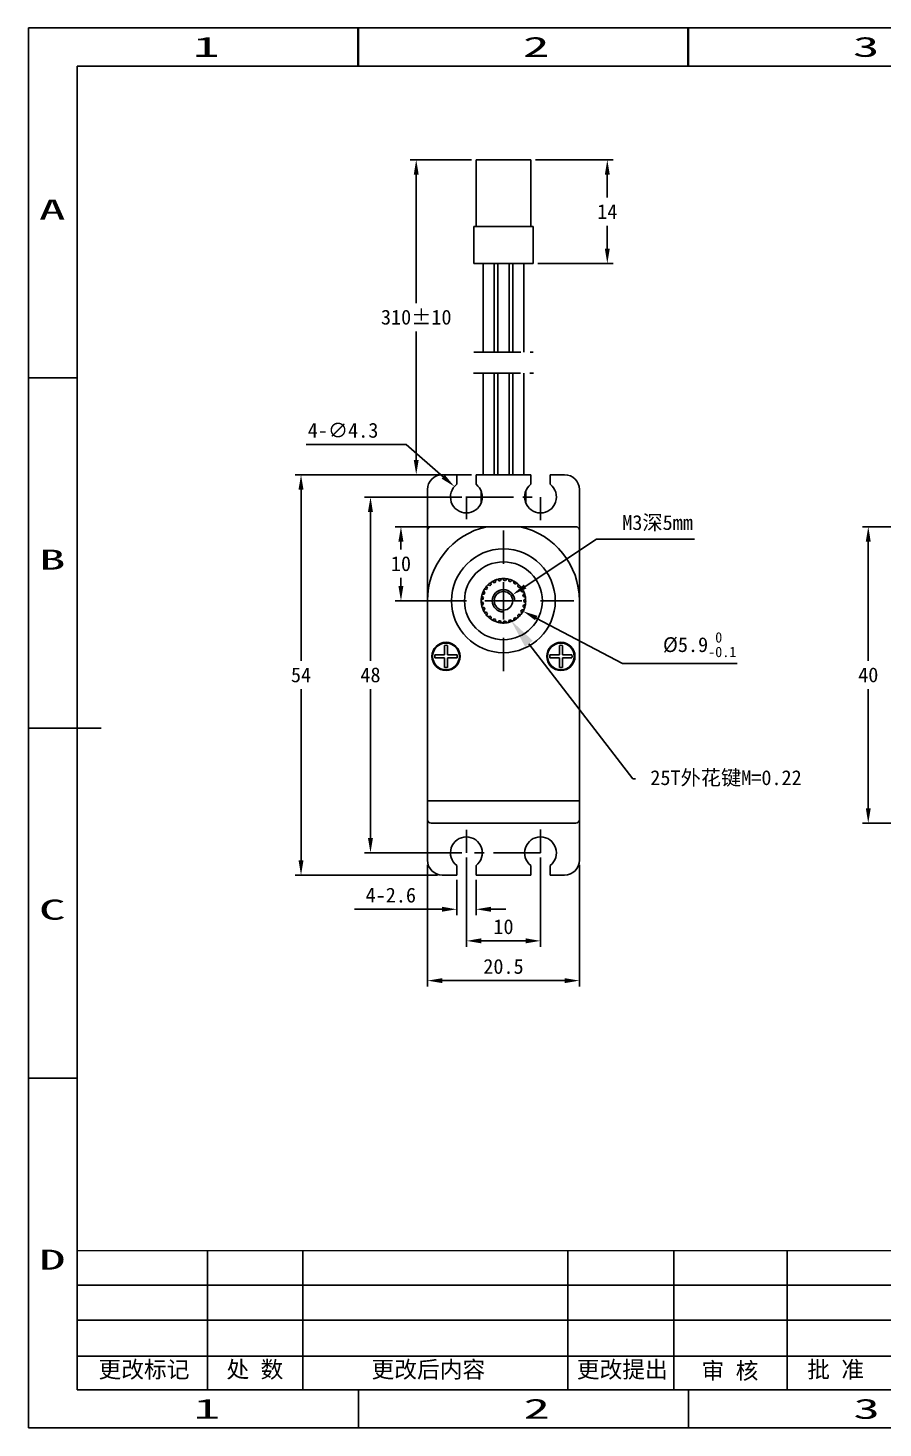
# Model space of a CAD drawing. Header units: millimetres. Extents: x 493 to 760, y 16 to 205.
# Drawn here: x 492.8 to 608.2, y 16.2 to 205.1 of the extents above; entities that cross this region are included whole.
import ezdxf
from ezdxf import colors
from ezdxf.entities.mleader import LeaderData, LeaderLine
from ezdxf.enums import TextEntityAlignment as Align
from ezdxf.math import Vec2, Vec3

# ---------------------------------------------------------------- set-up
doc = ezdxf.new("R2010")
doc.units = ezdxf.units.MM
doc.header["$PDSIZE"] = -1
doc.linetypes.add('CENTER', pattern=[10.16, 6.35, -1.27, 1.27, -1.27])
for name, color, linetype in [('中心线', 6, 'CENTER'), ('图框', 7, 'Continuous'), ('标注', 5, 'Continuous')]:
    doc.layers.add(name, color=color, linetype=linetype)
doc.styles.add('style1', font='', dxfattribs={"height": 3.5})
doc.styles.get('style1').set_extended_font_data('FangSong_GB2312')
doc.dimstyles.new('副本 Standard', dxfattribs={"dimtxt": 2, "dimasz": 2, "dimexe": 0.8, "dimexo": 0.625, "dimgap": 0.9, "dimtad": 1, "dimtih": 1, "dimtoh": 1, "dimdsep": 46, "dimtxsty": 'Standard', "dimcen": 0.09, "dimclrd": 5, "dimclre": 5, "dimadec": 3, "dimazin": 2, "dimtfac": 1, "dimtdec": 4, "dimtofl": 0, "dimtmove": 0, "dimatfit": 3, "dimfxl": 0, "dimtolj": 1, "dimtzin": 0, "dimarcsym": 0})

# ---------------------------------------------------------------- blocks, each defined once
blk = doc.blocks.new('SW_CENTERMARKSYMBOL_0')
at = {"layer": '图框', "color": 0}
for p, q in [((0, 5), (0, 9.5)), ((0, 0), (0, 2.5)), ((-5, 0), (-9.5, 0)), ((0, 0), (-2.5, 0)), ((0, 0), (0, -2.5)), ((0, 0), (2.5, 0)), ((5, 0), (9.5, 0)), ((0, -5), (0, -9.5))]:
    blk.add_line(p, q, dxfattribs=at)
blk = doc.blocks.new('*D64')
at = {"layer": 'Defpoints', "color": 0}
for p in [(548.74, 144.8), (529.68, 90.8), (548.74, 90.8)]:
    blk.add_point(p, dxfattribs=at)
at = {"layer": '标注', "color": 5, "lineweight": -2}
for p, q in [((548.11, 144.8), (528.88, 144.8)), ((529.68, 142.8), (529.68, 119.7)), ((529.68, 92.8), (529.68, 115.9)), ((548.11, 90.8), (528.88, 90.8))]:
    blk.add_line(p, q, dxfattribs=at)
at = {"layer": '标注', "color": 5}
for points in [[(529.34, 142.8), (530.01, 142.8), (529.68, 144.8)], [(529.34, 92.8), (530.01, 92.8), (529.68, 90.8)]]:
    blk.add_solid(points, dxfattribs=at)
at = {"layer": '标注', "color": 0, "insert": (529.68, 117.8), "char_height": 2, "attachment_point": 5}
blk.add_mtext('\\A1;54', dxfattribs=at)
blk = doc.blocks.new('*D65')
at = {"layer": 'Defpoints', "color": 0}
for p in [(551.99, 141.8), (539.05, 93.8), (551.99, 93.8)]:
    blk.add_point(p, dxfattribs=at)
at = {"layer": '标注', "color": 5, "lineweight": -2}
for p, q in [((551.36, 141.8), (538.25, 141.8)), ((539.05, 139.8), (539.05, 119.7)), ((539.05, 95.8), (539.05, 115.9)), ((551.36, 93.8), (538.25, 93.8))]:
    blk.add_line(p, q, dxfattribs=at)
at = {"layer": '标注', "color": 5}
for points in [[(538.71, 139.8), (539.38, 139.8), (539.05, 141.8)], [(538.71, 95.8), (539.38, 95.8), (539.05, 93.8)]]:
    blk.add_solid(points, dxfattribs=at)
at = {"layer": '标注', "color": 0, "insert": (539.05, 117.8), "char_height": 2, "attachment_point": 5}
blk.add_mtext('\\A1;48', dxfattribs=at)
blk = doc.blocks.new('*D66')
at = {"layer": 'Defpoints', "color": 0}
for p in [(551.99, 93.8), (561.99, 93.8), (561.99, 81.93)]:
    blk.add_point(p, dxfattribs=at)
at = {"layer": '标注', "color": 5, "lineweight": -2}
for p, q in [((551.99, 93.18), (551.99, 81.13)), ((561.99, 93.18), (561.99, 81.13)), ((553.99, 81.93), (559.99, 81.93))]:
    blk.add_line(p, q, dxfattribs=at)
at = {"layer": '标注', "color": 5}
for points in [[(553.99, 82.27), (553.99, 81.6), (551.99, 81.93)], [(559.99, 82.27), (559.99, 81.6), (561.99, 81.93)]]:
    blk.add_solid(points, dxfattribs=at)
at = {"layer": '标注', "color": 0, "insert": (556.99, 83.83), "char_height": 2, "attachment_point": 5}
blk.add_mtext('\\A1;10', dxfattribs=at)
blk = doc.blocks.new('*D67')
at = {"layer": 'Defpoints', "color": 0}
for p in [(549.04, 137.8), (543.16, 127.8), (549.04, 127.8)]:
    blk.add_point(p, dxfattribs=at)
at = {"layer": '标注', "color": 5, "lineweight": -2}
for p, q in [((548.41, 137.8), (542.36, 137.8)), ((543.16, 135.8), (543.16, 134.7)), ((543.16, 129.8), (543.16, 130.9)), ((548.41, 127.8), (542.36, 127.8))]:
    blk.add_line(p, q, dxfattribs=at)
at = {"layer": '标注', "color": 5}
for points in [[(542.82, 135.8), (543.49, 135.8), (543.16, 137.8)], [(542.82, 129.8), (543.49, 129.8), (543.16, 127.8)]]:
    blk.add_solid(points, dxfattribs=at)
at = {"layer": '标注', "color": 0, "insert": (543.16, 132.8), "char_height": 2, "attachment_point": 5}
blk.add_mtext('\\A1;10', dxfattribs=at)
blk = doc.blocks.new('*D68')
at = {"layer": 'Defpoints', "color": 0}
for p in [(546.74, 92.8), (567.24, 92.8), (567.24, 76.57)]:
    blk.add_point(p, dxfattribs=at)
at = {"layer": '标注', "color": 5, "lineweight": -2}
for p, q in [((546.74, 92.18), (546.74, 75.77)), ((567.24, 92.18), (567.24, 75.77)), ((548.74, 76.57), (565.24, 76.57))]:
    blk.add_line(p, q, dxfattribs=at)
at = {"layer": '标注', "color": 5}
for points in [[(548.74, 76.9), (548.74, 76.23), (546.74, 76.57)], [(565.24, 76.9), (565.24, 76.23), (567.24, 76.57)]]:
    blk.add_solid(points, dxfattribs=at)
at = {"layer": '标注', "color": 0, "insert": (556.99, 78.47), "char_height": 2, "attachment_point": 5}
blk.add_mtext('\\A1;20.5', dxfattribs=at)
blk = doc.blocks.new('*D69')
at = {"layer": 'Defpoints', "color": 0}
for p in [(550.37, 143.22), (553.61, 140.39)]:
    blk.add_point(p, dxfattribs=at)
at = {"layer": '标注', "color": 5, "lineweight": -2}
for p, q in [((530.35, 148.89), (543.87, 148.89)), ((543.87, 148.89), (548.86, 144.53)), ((551.9, 141.8), (552.08, 141.8)), ((551.99, 141.71), (551.99, 141.89))]:
    blk.add_line(p, q, dxfattribs=at)
at = {"layer": '标注', "color": 5}
blk.add_solid([(549.08, 144.78), (548.64, 144.28), (550.37, 143.22)], dxfattribs=at)
at = {"layer": '标注', "color": 0, "insert": (535.35, 150.79), "char_height": 2, "attachment_point": 5}
blk.add_mtext('\\A1;4-∅4.3', dxfattribs=at)
blk = doc.blocks.new('*D70')
at = {"layer": 'Defpoints', "color": 0}
for p in [(550.69, 90.8), (553.29, 90.8), (550.69, 86.19)]:
    blk.add_point(p, dxfattribs=at)
at = {"layer": '标注', "color": 5, "lineweight": -2}
for p, q in [((550.69, 90.18), (550.69, 85.39)), ((553.29, 90.18), (553.29, 85.39)), ((548.69, 86.19), (536.89, 86.19)), ((555.29, 86.19), (557.29, 86.19))]:
    blk.add_line(p, q, dxfattribs=at)
at = {"layer": '标注', "color": 5}
for points in [[(548.69, 86.53), (548.69, 85.86), (550.69, 86.19)], [(555.29, 86.53), (555.29, 85.86), (553.29, 86.19)]]:
    blk.add_solid(points, dxfattribs=at)
at = {"layer": '标注', "color": 0, "insert": (541.79, 88.09), "char_height": 2, "attachment_point": 5}
blk.add_mtext('\\A1;4-2.6', dxfattribs=at)
blk = doc.blocks.new('*D71')
at = {"layer": 'Defpoints', "color": 0}
for p in [(553.29, 187.3), (545.22, 144.8), (553.29, 144.8)]:
    blk.add_point(p, dxfattribs=at)
at = {"layer": '标注', "color": 5, "lineweight": -2}
for p, q in [((552.66, 187.3), (544.42, 187.3)), ((545.22, 185.3), (545.22, 167.95)), ((545.22, 146.8), (545.22, 164.15)), ((552.66, 144.8), (544.42, 144.8))]:
    blk.add_line(p, q, dxfattribs=at)
at = {"layer": '标注', "color": 5}
for points in [[(544.89, 185.3), (545.55, 185.3), (545.22, 187.3)], [(544.89, 146.8), (545.55, 146.8), (545.22, 144.8)]]:
    blk.add_solid(points, dxfattribs=at)
at = {"layer": '标注', "color": 0, "insert": (545.22, 166.05), "char_height": 2, "attachment_point": 5}
blk.add_mtext('\\A1;310%%P10', dxfattribs=at)
blk = doc.blocks.new('*D83')
at = {"layer": 'Defpoints', "color": 0}
for p in [(554.33, 129.2), (559.64, 126.4)]:
    blk.add_point(p, dxfattribs=at)
at = {"layer": '标注', "color": 5, "lineweight": -2}
for p, q in [((556.9, 127.8), (557.08, 127.8)), ((556.99, 127.71), (556.99, 127.89)), ((573.04, 119.35), (561.41, 125.47)), ((588.54, 119.35), (573.04, 119.35))]:
    blk.add_line(p, q, dxfattribs=at)
blk.add_arc((556.99, 127.8), 3, 321.7076, 347.5232, dxfattribs=at)
at = {"layer": '标注', "color": 5}
blk.add_solid([(561.57, 125.77), (561.26, 125.18), (559.64, 126.4)], dxfattribs=at)
at = {"layer": '标注', "color": 0, "insert": (583.46, 121.89), "char_height": 2, "attachment_point": 5}
blk.add_mtext('\\A1;%%C5.9{\\H0.7x;\\S 0^ -0.1;}', dxfattribs=at)
blk = doc.blocks.new('*D84')
at = {"layer": 'Defpoints', "color": 0}
for p in [(560.69, 187.3), (571, 187.3), (560.99, 173.3)]:
    blk.add_point(p, dxfattribs=at)
at = {"layer": '标注', "color": 5, "lineweight": -2}
for p, q in [((561.31, 187.3), (571.8, 187.3)), ((571, 185.3), (571, 182.2)), ((571, 175.3), (571, 178.4)), ((561.61, 173.3), (571.8, 173.3))]:
    blk.add_line(p, q, dxfattribs=at)
at = {"layer": '标注', "color": 5}
for points in [[(570.67, 185.3), (571.33, 185.3), (571, 187.3)], [(570.67, 175.3), (571.33, 175.3), (571, 173.3)]]:
    blk.add_solid(points, dxfattribs=at)
at = {"layer": '标注', "color": 0, "insert": (571, 180.3), "char_height": 2, "attachment_point": 5}
blk.add_mtext('\\A1;14', dxfattribs=at)
blk = doc.blocks.new('*D86')
at = {"layer": 'Defpoints', "color": 0}
for p in [(558.24, 128.63), (555.74, 126.97)]:
    blk.add_point(p, dxfattribs=at)
at = {"layer": '标注', "color": 5, "lineweight": -2}
for p, q in [((569.55, 136.13), (559.91, 129.74)), ((582.77, 136.13), (569.55, 136.13)), ((556.9, 127.8), (557.08, 127.8)), ((556.99, 127.71), (556.99, 127.89))]:
    blk.add_line(p, q, dxfattribs=at)
at = {"layer": '标注', "color": 5}
blk.add_solid([(559.72, 130.01), (560.09, 129.46), (558.24, 128.63)], dxfattribs=at)
at = {"layer": '标注', "color": 0, "insert": (577.78, 138.26), "char_height": 2, "attachment_point": 5}
blk.add_mtext('\\A1;{\\fSimSun|b0|i0|c134|p2;M3深5mm}', dxfattribs=at)
blk = doc.blocks.new('*D88')
at = {"layer": 'Defpoints', "color": 0}
for p in [(606.21, 137.8), (613.06, 137.8), (613.06, 97.8)]:
    blk.add_point(p, dxfattribs=at)
at = {"layer": '标注', "color": 5, "lineweight": -2}
for p, q in [((612.43, 137.8), (605.41, 137.8)), ((606.21, 135.8), (606.21, 119.7)), ((606.21, 99.8), (606.21, 115.9)), ((612.43, 97.8), (605.41, 97.8))]:
    blk.add_line(p, q, dxfattribs=at)
at = {"layer": '标注', "color": 5}
for points in [[(605.88, 135.8), (606.54, 135.8), (606.21, 137.8)], [(605.88, 99.8), (606.54, 99.8), (606.21, 97.8)]]:
    blk.add_solid(points, dxfattribs=at)
at = {"layer": '标注', "color": 0, "insert": (606.21, 117.8), "char_height": 2, "attachment_point": 5}
blk.add_mtext('\\A1;40', dxfattribs=at)

msp = doc.modelspace()

# ---------------------------------------------------------------- linework, layer by layer
at = {"color": 5, "linetype": 'Continuous'}
for p, q in [((492.909, 16.222), (492.909, 205.067)), ((492.909, 205.067), (759.99, 205.067)), ((537.354, 199.934), (537.354, 205.067)), ((537.423, 205.067), (537.423, 199.934)), ((581.867, 199.934), (581.867, 205.067)), ((581.936, 205.067), (581.936, 199.934)), ((492.84, 199.934), (492.909, 199.934)), ((492.909, 157.856), (499.496, 157.856)), ((492.909, 110.644), (502.693, 110.644)), ((492.909, 63.433), (499.496, 63.433)), ((517.06, 40.163), (517.06, 21.355)), ((529.929, 40.163), (529.929, 21.355)), ((565.667, 40.163), (565.667, 21.355)), ((579.976, 40.163), (579.976, 21.355)), ((595.246, 40.163), (595.246, 21.355)), ((499.385, 35.498), (626.407, 35.498)), ((499.385, 30.784), (626.407, 30.784)), ((499.496, 25.898), (626.407, 25.898)), ((537.423, 16.222), (537.423, 21.355)), ((581.936, 16.222), (581.936, 21.355)), ((492.909, 16.222), (759.99, 16.222))]:
    msp.add_line(p, q, dxfattribs=at)
at = {"color": 7, "linetype": 'Continuous'}
for p, q in [((499.496, 199.934), (499.496, 21.355)), ((499.496, 199.934), (750.997, 199.934)), ((499.496, 21.355), (750.997, 21.355))]:
    msp.add_line(p, q, dxfattribs=at)
at = {"color": 7, "linetype": 'Continuous', "lineweight": 25}
for p, q in [((553.288, 187.302), (553.288, 178.302)), ((553.288, 187.302), (560.688, 187.302)), ((560.688, 187.302), (560.688, 178.302)), ((552.988, 178.302), (560.988, 178.302)), ((552.988, 178.302), (552.988, 173.302)), ((560.988, 178.302), (560.988, 173.302)), ((552.988, 173.302), (560.988, 173.302)), ((554.238, 173.302), (554.238, 161.342)), ((555.738, 161.342), (555.738, 173.302)), ((556.238, 173.302), (556.238, 161.342)), ((557.738, 161.342), (557.738, 173.302)), ((558.238, 173.302), (558.238, 161.342)), ((559.738, 161.342), (559.738, 173.302)), ((554.238, 158.515), (554.238, 144.802)), ((555.738, 144.802), (555.738, 158.515)), ((556.238, 158.515), (556.238, 144.802)), ((557.738, 144.802), (557.738, 158.515)), ((558.238, 158.515), (558.238, 144.802)), ((559.738, 144.802), (559.738, 158.515)), ((548.738, 144.802), (550.688, 144.802)), ((550.688, 143.514), (550.688, 144.802)), ((553.288, 143.514), (553.288, 144.802)), ((553.288, 144.802), (560.688, 144.802)), ((560.688, 143.514), (560.688, 144.802)), ((563.288, 143.514), (563.288, 144.802)), ((563.288, 144.802), (565.238, 144.802)), ((546.738, 137.302), (546.738, 142.802)), ((553.988, 142.591), (553.988, 141.013)), ((559.988, 142.591), (559.988, 141.013)), ((567.238, 137.302), (567.238, 142.802)), ((546.738, 137.302), (546.738, 127.802)), ((554.738, 137.802), (547.238, 137.802)), ((559.238, 137.802), (554.738, 137.802)), ((566.738, 137.802), (559.238, 137.802)), ((567.238, 127.802), (567.238, 137.302)), ((555.484, 130.397), (555.723, 130.243)), ((555.914, 130.333), (555.948, 130.615)), ((556.176, 130.69), (556.37, 130.481)), ((556.577, 130.521), (556.68, 130.786)), ((556.92, 130.801), (557.056, 130.551)), ((557.266, 130.538), (557.432, 130.769)), ((557.668, 130.724), (557.737, 130.448)), ((557.938, 130.383), (558.156, 130.565)), ((558.373, 130.463), (558.372, 130.178)), ((554.275, 128.25), (554.055, 128.431)), ((554.115, 128.663), (554.395, 128.715)), ((554.472, 128.911), (554.304, 129.141)), ((554.419, 129.351), (554.703, 129.332)), ((554.827, 129.502), (554.721, 129.766)), ((554.885, 129.941), (555.156, 129.852)), ((555.318, 129.986), (555.281, 130.268)), ((558.55, 130.065), (558.807, 130.188)), ((558.992, 130.035), (558.92, 129.759)), ((559.064, 129.606), (559.343, 129.661)), ((559.484, 129.466), (559.346, 129.218)), ((559.447, 129.033), (559.731, 129.017)), ((559.82, 128.794), (559.624, 128.587)), ((546.738, 127.802), (546.738, 100.802)), ((553.991, 127.922), (554.249, 128.042)), ((554.249, 127.562), (553.991, 127.682)), ((554.055, 127.172), (554.275, 127.353)), ((554.395, 126.888), (554.115, 126.94)), ((554.304, 126.463), (554.472, 126.692)), ((559.731, 126.587), (559.447, 126.57)), ((559.624, 127.016), (559.82, 126.81)), ((559.676, 128.383), (559.947, 128.296)), ((559.947, 127.307), (559.676, 127.22)), ((559.977, 128.058), (559.736, 127.907)), ((559.736, 127.696), (559.977, 127.545)), ((567.238, 100.802), (567.238, 127.802)), ((554.703, 126.272), (554.419, 126.252)), ((554.721, 125.837), (554.827, 126.101)), ((555.156, 125.751), (554.885, 125.662)), ((555.281, 125.335), (555.318, 125.617)), ((555.723, 125.36), (555.484, 125.206)), ((555.948, 124.988), (555.914, 125.27)), ((556.37, 125.122), (556.176, 124.914)), ((556.68, 124.817), (556.577, 125.083)), ((557.056, 125.052), (556.92, 124.802)), ((557.432, 124.835), (557.266, 125.066)), ((557.737, 125.156), (557.668, 124.88)), ((558.156, 125.038), (557.938, 125.221)), ((558.372, 125.425), (558.373, 125.14)), ((558.807, 125.415), (558.55, 125.538)), ((558.92, 125.844), (558.992, 125.568)), ((559.343, 125.943), (559.064, 125.997)), ((559.346, 126.386), (559.484, 126.137)), ((549.038, 120.502), (549.038, 121.788)), ((549.438, 120.502), (549.438, 121.788)), ((564.538, 120.502), (564.538, 121.788)), ((564.938, 120.502), (564.938, 121.788)), ((549.038, 120.502), (547.752, 120.502)), ((549.038, 120.102), (547.752, 120.102)), ((549.038, 118.815), (549.038, 120.102)), ((550.725, 120.502), (549.438, 120.502)), ((549.438, 118.815), (549.438, 120.102)), ((550.725, 120.102), (549.438, 120.102)), ((563.252, 120.502), (564.538, 120.502)), ((563.252, 120.102), (564.538, 120.102)), ((564.538, 118.815), (564.538, 120.102)), ((564.938, 120.502), (566.225, 120.502)), ((564.938, 118.815), (564.938, 120.102)), ((564.938, 120.102), (566.225, 120.102)), ((546.738, 100.802), (567.238, 100.802)), ((546.738, 98.302), (546.738, 100.802)), ((567.238, 100.802), (567.238, 98.302)), ((546.738, 98.302), (546.738, 92.802)), ((567.238, 98.302), (567.238, 92.802)), ((566.738, 97.802), (547.238, 97.802)), ((548.738, 90.802), (550.688, 90.802)), ((550.688, 92.089), (550.688, 90.802)), ((553.288, 92.089), (553.288, 90.802)), ((553.288, 90.802), (560.688, 90.802)), ((560.688, 92.089), (560.688, 90.802)), ((563.288, 92.089), (563.288, 90.802)), ((563.288, 90.802), (565.238, 90.802))]:
    msp.add_line(p, q, dxfattribs=at)
for p, q in [((499.496, 71.001), (499.496, 21.355)), ((499.496, 21.355), (567.334, 21.355)), ((567.334, 21.355), (626.057, 21.355))]:
    msp.add_line(p, q)
for centre, radius in [((556.988, 127.802), 7), ((556.988, 127.802), 5.25), ((556.988, 127.802), 1.25), ((549.238, 120.302), 1.9), ((549.238, 120.302), 1.8), ((564.738, 120.302), 1.9), ((564.738, 120.302), 1.8)]:
    msp.add_circle(centre, radius, dxfattribs=at)
for centre, radius, start, end in [((548.738, 142.802), 2, 90, 180), ((565.238, 142.802), 2, 0, 90), ((551.988, 141.802), 2.15, 127.20374, 52.79626), ((561.988, 141.802), 2.15, 127.20374, 52.79626), ((556.988, 127.802), 10.25, 102.68038, 180), ((547.238, 137.302), 0.5, 90, 180), ((556.988, 127.802), 10.25, 0, 77.31962), ((566.738, 137.302), 0.5, 0, 90), ((556.988, 127.802), 3, 120.10756, 124.69244), ((556.988, 127.802), 3, 110.29244, 120.10756), ((556.988, 127.802), 2.75, 113.00673, 117.39327), ((556.988, 127.802), 3, 105.70756, 110.29244), ((556.988, 127.802), 3, 95.89244, 105.70756), ((556.988, 127.802), 2.75, 98.60673, 102.99327), ((556.988, 127.802), 3, 91.30756, 95.89244), ((556.988, 127.802), 3, 81.49244, 91.30756), ((556.988, 127.802), 2.75, 84.20673, 88.59327), ((556.988, 127.802), 3, 76.90756, 81.49244), ((556.988, 127.802), 3, 67.09244, 76.90756), ((556.988, 127.802), 2.75, 69.80673, 74.19327), ((556.988, 127.802), 3, 62.50756, 67.09244), ((556.988, 127.802), 3, 52.69244, 62.50756), ((556.988, 127.802), 3, 167.89244, 177.70756), ((556.988, 127.802), 3, 163.30756, 167.89244), ((556.988, 127.802), 3, 153.49244, 163.30756), ((556.988, 127.802), 3, 148.90756, 153.49244), ((556.988, 127.802), 2.75, 156.20673, 160.59327), ((556.988, 127.802), 3, 139.09244, 148.90756), ((556.988, 127.802), 2.75, 141.80673, 146.19327), ((556.988, 127.802), 3, 134.50756, 139.09244), ((556.988, 127.802), 3, 124.69244, 134.50756), ((556.988, 127.802), 2.75, 127.40673, 131.79327), ((556.988, 127.802), 1.5, 0, 270), ((556.988, 127.802), 2.75, 55.40673, 59.79327), ((556.988, 127.802), 3, 48.10756, 52.69244), ((556.988, 127.802), 2.75, 41.00673, 45.39327), ((556.988, 127.802), 3, 38.29244, 48.10756), ((556.988, 127.802), 3, 33.70756, 38.29244), ((556.988, 127.802), 2.75, 26.60673, 30.99327), ((556.988, 127.802), 3, 23.89244, 33.70756), ((556.988, 127.802), 2.75, 12.20673, 16.59327), ((556.988, 127.802), 3, 19.30756, 23.89244), ((556.988, 127.802), 3, 9.49244, 19.30756), ((556.988, 127.802), 3, 177.70756, 182.29244), ((556.988, 127.802), 3, 182.29244, 192.10756), ((556.988, 127.802), 3, 192.10756, 196.69244), ((556.988, 127.802), 3, 196.69244, 206.50756), ((556.988, 127.802), 2.75, 170.60673, 174.99327), ((556.988, 127.802), 2.75, 185.00673, 189.39327), ((556.988, 127.802), 2.75, 199.40673, 203.79327), ((556.988, 127.802), 2.75, 329.00673, 333.39327), ((556.988, 127.802), 3, 326.29244, 336.10756), ((556.988, 127.802), 2.75, 343.40673, 347.79327), ((556.988, 127.802), 3, 336.10756, 340.69244), ((556.988, 127.802), 2.75, 357.80673, 2.19327), ((556.988, 127.802), 3, 340.69244, 350.50756), ((556.988, 127.802), 3, 4.90756, 9.49244), ((556.988, 127.802), 3, 350.50756, 355.09244), ((556.988, 127.802), 3, 355.09244, 4.90756), ((556.988, 127.802), 3, 206.50756, 211.09244), ((556.988, 127.802), 3, 211.09244, 220.90756), ((556.988, 127.802), 2.75, 213.80673, 218.19327), ((556.988, 127.802), 3, 220.90756, 225.49244), ((556.988, 127.802), 3, 225.49244, 235.30756), ((556.988, 127.802), 2.75, 228.20673, 232.59327), ((556.988, 127.802), 3, 235.30756, 239.89244), ((556.988, 127.802), 3, 239.89244, 249.70756), ((556.988, 127.802), 2.75, 242.60673, 246.99327), ((556.988, 127.802), 3, 249.70756, 254.29244), ((556.988, 127.802), 3, 254.29244, 264.10756), ((556.988, 127.802), 2.75, 257.00673, 261.39327), ((556.988, 127.802), 3, 264.10756, 268.69244), ((556.988, 127.802), 3, 268.69244, 278.50756), ((556.988, 127.802), 2.75, 271.40673, 275.79327), ((556.988, 127.802), 3, 278.50756, 283.09244), ((556.988, 127.802), 3, 283.09244, 292.90756), ((556.988, 127.802), 2.75, 285.80673, 290.19327), ((556.988, 127.802), 3, 292.90756, 297.49244), ((556.988, 127.802), 2.75, 300.20673, 304.59327), ((556.988, 127.802), 3, 297.49244, 307.30756), ((556.988, 127.802), 3, 307.30756, 311.89244), ((556.988, 127.802), 2.75, 314.60673, 318.99327), ((556.988, 127.802), 3, 311.89244, 321.70756), ((556.988, 127.802), 3, 321.70756, 326.29244), ((549.238, 120.302), 1.5, 82.33774, 97.66226), ((564.738, 120.302), 1.5, 82.33774, 97.66226), ((549.238, 120.302), 1.5, 172.33774, 187.66226), ((549.238, 120.302), 1.5, 352.33774, 7.66226), ((564.738, 120.302), 1.5, 172.33774, 187.66226), ((564.738, 120.302), 1.5, 352.33774, 7.66226), ((549.238, 120.302), 1.5, 262.33774, 277.66226), ((564.738, 120.302), 1.5, 262.33774, 277.66226), ((547.238, 98.302), 0.5, 180, 270), ((566.738, 98.302), 0.5, 270, 0), ((551.988, 93.802), 2.15, 307.20374, 232.79626), ((561.988, 93.802), 2.15, 307.20374, 232.79626), ((548.738, 92.802), 2, 180, 270), ((565.238, 92.802), 2, 270, 0)]:
    msp.add_arc(centre, radius, start, end, dxfattribs=at)
at = {"layer": '中心线'}
for p, q in [((552.982, 161.342), (561.012, 161.342)), ((552.939, 158.515), (561.045, 158.515)), ((551.988, 141.802), (561.988, 141.802)), ((551.988, 141.802), (551.988, 138.806)), ((561.988, 141.802), (561.988, 138.68)), ((551.988, 93.802), (551.988, 96.891)), ((561.988, 93.802), (561.988, 96.959)), ((561.988, 93.802), (551.988, 93.802))]:
    msp.add_line(p, q, dxfattribs=at)
at = {"layer": '标注', "color": 0, "lineweight": 13}
msp.add_line((499.385, 40.163), (626.407, 40.163), dxfattribs=at)

# ---------------------------------------------------------------- block references
at = {"layer": '中心线', "rotation": 90}
msp.add_blockref('SW_CENTERMARKSYMBOL_0', (556.988, 127.802), dxfattribs=at)

# ---------------------------------------------------------------- texts
at = {"color": 5, "linetype": 'Continuous'}
for s, width, p, p2 in [('1', 3.99672, (515.097, 201.175), (518.694, 201.175)), ('2', 1.99836, (559.61, 201.175), (563.207, 201.175)), ('3', 1.99836, (604.124, 201.175), (607.721, 201.175)), ('A', 1.99836, (494.312, 179.213), (497.909, 179.213)), ('B', 1.99836, (494.312, 132.002), (497.909, 132.002)), ('C', 1.99836, (494.312, 84.791), (497.909, 84.791)), ('D', 1.99836, (494.312, 37.579), (497.909, 37.579)), ('1', 3.99672, (515.166, 17.463), (518.763, 17.463)), ('2', 1.99836, (559.679, 17.463), (563.276, 17.463)), ('3', 1.99836, (604.193, 17.463), (607.79, 17.463))]:
    msp.add_text(s, height=2.7, dxfattribs=dict(at, width=width)).set_placement(p, p2, align=Align.FIT)
at = {"color": 0, "lineweight": 13, "char_height": 2.25, "attachment_point": 1, "style": 'style1'}
for s, insert, width in [('更改标记', (502.353, 25.249), 20.25287), ('处 数', (519.615, 25.249), 20.25287), ('更改后内容', (539.182, 25.249), 21.11112), ('更改提出', (566.882, 25.249), 18.53636), ('审 核', (583.718, 25.077), 14.41674), ('批 准', (597.973, 25.249), 14.41674)]:
    msp.add_mtext(s, dxfattribs=dict(at, insert=insert, width=width))

# ---------------------------------------------------------------- dimensions: what is measured, and where the dimension line sits
at = {"layer": '标注', "color": 0}
dim = msp.add_linear_dim(base=(545.219, 144.802), p1=(553.288, 187.302), p2=(553.288, 144.802), angle=90, text='310%%P10', dimstyle='副本 Standard', dxfattribs=at)
dim.commit()
dim.dimension.update_dxf_attribs({"geometry": '*D71', "text_midpoint": (545.219, 166.052)})
for base, p1, p2, picture, middle in [((570.999, 187.302), (560.988, 173.302), (560.688, 187.302), '*D84', (570.999, 180.302)), ((606.209, 137.802), (613.06, 97.802), (613.06, 137.802), '*D88', (606.209, 117.802))]:
    dim = msp.add_linear_dim(base=base, p1=p1, p2=p2, angle=90, dimstyle='副本 Standard', dxfattribs=at)
    dim.commit()
    dim.dimension.update_dxf_attribs({"geometry": picture, "text_midpoint": middle})
for p1, p2, text, picture, middle in [((553.607, 140.387), (550.369, 143.216), '4-<>', '*D69', (535.347, 148.894)), ((555.738, 126.973), (558.239, 128.63), '{\\fSimSun|b0|i0|c134|p2;M3深5mm}', '*D86', (577.779, 136.128)), ((554.334, 129.199), (559.643, 126.405), '%%C5.9{\\H0.7x;\\S 0^ -0.1;}', '*D83', (583.461, 119.354))]:
    dim = msp.add_diameter_dim_2p(p1=p1, p2=p2, text=text, dimstyle='副本 Standard', dxfattribs=at)
    dim.commit()
    dim.dimension.update_dxf_attribs({"geometry": picture, "text_midpoint": middle, "dimtype": 163})
for base, p1, p2, picture, middle in [((529.676, 90.802), (548.738, 144.802), (548.738, 90.802), '*D64', (529.676, 117.802)), ((539.047, 93.802), (551.988, 141.802), (551.988, 93.802), '*D65', (539.047, 117.802)), ((543.155, 127.802), (549.039, 137.802), (549.039, 127.802), '*D67', (543.155, 132.802))]:
    dim = msp.add_linear_dim(base=base, p1=p1, p2=p2, angle=90, dimstyle='副本 Standard', dxfattribs=at)
    dim.commit()
    dim.dimension.update_dxf_attribs({"geometry": picture, "text_midpoint": middle, "dimtype": 160})
for base, p1, p2, picture, middle in [((567.238, 76.567), (546.738, 92.802), (567.238, 92.802), '*D68', (556.988, 76.567)), ((561.988, 81.932), (551.988, 93.802), (561.988, 93.802), '*D66', (556.988, 81.932))]:
    dim = msp.add_linear_dim(base=base, p1=p1, p2=p2, dimstyle='副本 Standard', dxfattribs=at)
    dim.commit()
    dim.dimension.update_dxf_attribs({"geometry": picture, "text_midpoint": middle, "dimtype": 160})
dim = msp.add_linear_dim(base=(550.688, 86.194), p1=(553.288, 90.802), p2=(550.688, 90.802), text='4-<>', dimstyle='副本 Standard', dxfattribs=at)
dim.commit()
dim.dimension.update_dxf_attribs({"geometry": '*D70', "text_midpoint": (541.788, 88.094)})

# ---------------------------------------------------------------- leaders
at = {"layer": '标注', "color": 5}
ml = msp.add_multileader_mtext('Standard', dxfattribs=at)
ml.set_content('{\\fSimSun|b0|i0|c0|p2;\\C7;25T\\fSimSun|b0|i0|c134|p2;外花键\\fSimSun|b0|i0|c0|p2;M=0.22}', color=5)
ml.set_leader_properties()
ml.build(insert=Vec2(0, 0))
ml.multileader.update_dxf_attribs({"text_right_attachment_type": 6, "dogleg_length": 0.36})
ctx = ml.context
ctx.base_point, ctx.char_height, ctx.plane_origin = Vec3(574.802, 103.807), 2, Vec3(557.988, 125.178)
ctx.right_attachment = 6
notes = []
notes.append((ctx, [(0, (1, 1, 0), (574.442, 103.807), (1, 0), 0.36, [(0, [(557.988, 125.178)], 0, [])])]))
ctx.mtext.insert, ctx.mtext.flow_direction = Vec3(576.802, 104.947), 5
for ctx, leaders in notes:
    for number, flags, end, landing, length, lines in leaders:
        leader = LeaderData()
        leader.index, (leader.has_last_leader_line, leader.has_dogleg_vector, leader.attachment_direction) = number, flags
        leader.last_leader_point, leader.dogleg_vector, leader.dogleg_length = Vec3(end), Vec3(landing), length
        for number, points, colour, breaks in lines:
            line = LeaderLine()
            line.index, line.vertices, line.color, line.breaks = number, Vec3.list(points), colors.encode_raw_color(colour), breaks
            leader.lines.append(line)
        ctx.leaders.append(leader)

doc.saveas('drawing.dxf')
